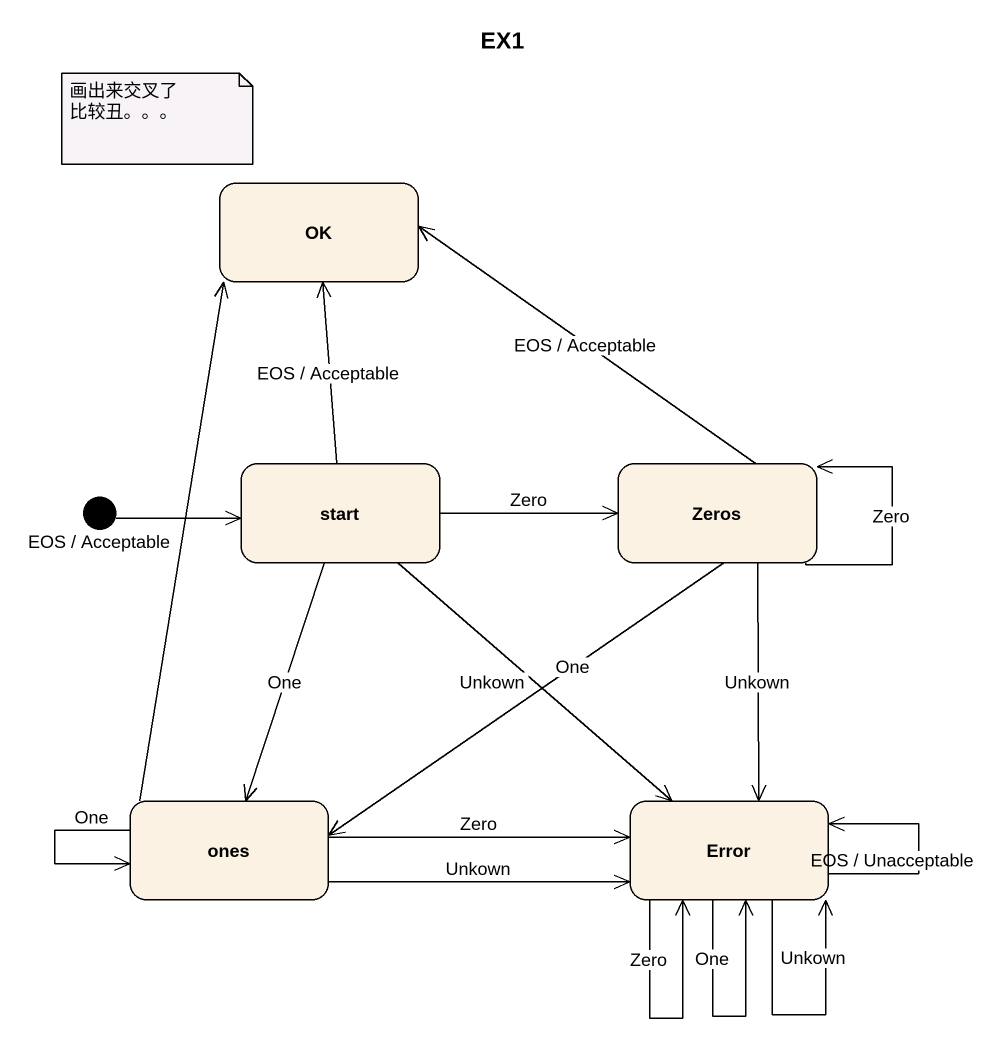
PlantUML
@startuml
title EX1
hide empty description
state OK
state "start" as start_
state Zeros
state ones
state Error
[*] -right-> start_
start_ -up-> OK : EOS / Acceptable
start_ -right-> Zeros : Zero
start_ --> ones : One
start_ --> Error : Unkown
Zeros -up-> OK : EOS / Acceptable
Zeros --> Zeros : Zero
Zeros --> ones : One
Zeros --> Error : Unkown
ones -up-> OK : EOS / Acceptable
ones --> ones : One
ones -right-> Error : Zero
ones -right-> Error : Unkown
Error --> Error : EOS / Unacceptable
Error --> Error : Zero
Error --> Error : One
Error --> Error : Unkown
note as N1
  画出来交叉了 比较丑。。。
end note
@enduml
